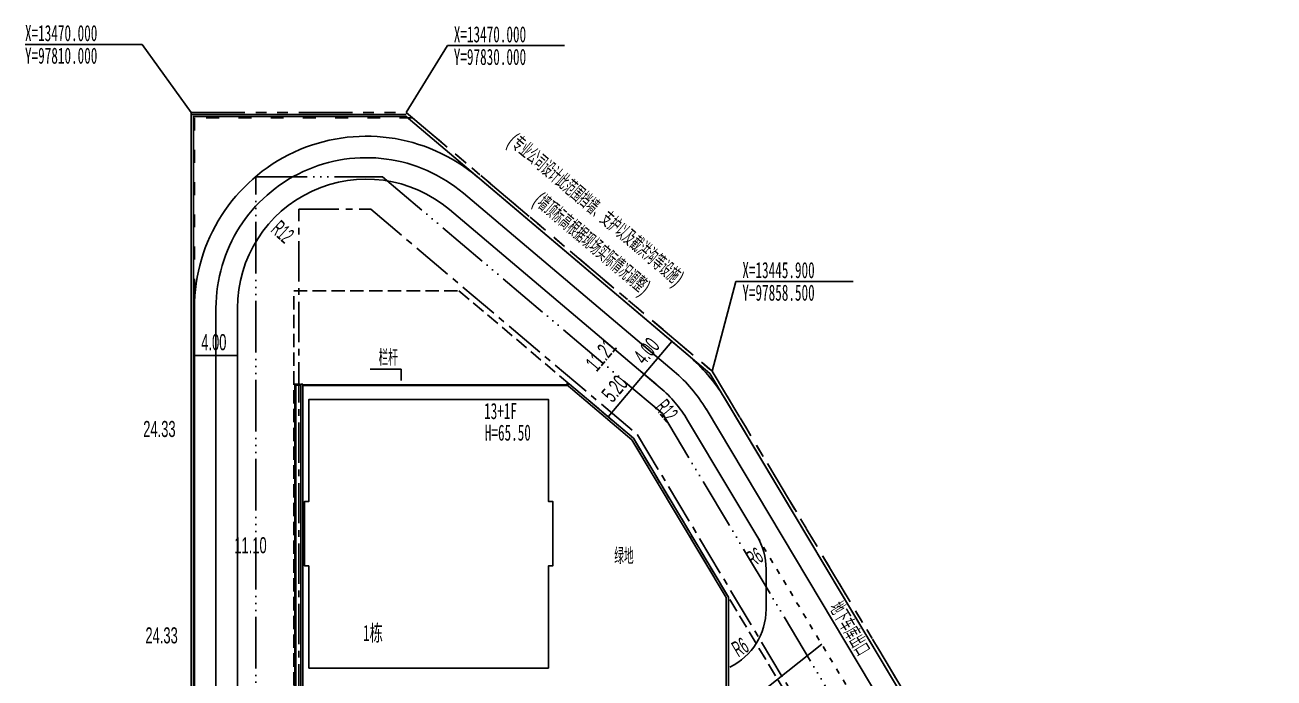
# Model space of a CAD drawing. Header units: millimetres. Extents: x 10 to 562, y -646 to -31.
# Drawn here: x 134 to 366.6, y -152.3 to -30.7 of the extents above; entities that cross this region are included whole.
import ezdxf
from ezdxf.enums import TextEntityAlignment as Align

# ---------------------------------------------------------------- set-up
doc = ezdxf.new("R2010")
doc.units = ezdxf.units.MM
doc.header["$LTSCALE"] = 1000
for name, pattern in [('A00-ZH-CSTM-地下室轮廓线20180809_设计区$0$DASH', [0.35, 0.25, -0.1]), ('A01-Z-ZH-PLAN-道路系统_设计区$0$ACAD_ISO03W100', [30, 12, -18]), ('A01-Z-ZH-PLAN-道路系统_设计区$0$ACAD_ISO10W100', [18.5, 12, -3, 0.5, -3]), ('A01-Z-ZH-PLAN-道路系统_设计区$0$X20', [12, 5, -7]), ('A01-ZH-PLAN-用地红线+建筑退线_设计区$0$ACAD_ISO06W100', [36, 24, -3, 0, -3, 0, -3, 0, -3]), ('A01-ZH-PLAN-用地红线+建筑退线_设计区$0$CENTER', [50.8, 31.75, -6.35, 6.35, -6.35]), ('A01-ZH-PLAN-用地红线+建筑退线_设计区$0$CENTER2', [1.125, 0.75, -0.125, 0.125, -0.125]), ('A01-ZH-PLAN-用地红线+建筑退线_设计区$0$DIVIDE', [31.75, 12.7, -6.35, 0, -6.35, 0, -6.35]), ('A01-ZH-PLAN-用地红线+建筑退线_设计区$0$PHANTOM2', [1.25, 0.625, -0.125, 0.125, -0.125, 0.125, -0.125])]:
    doc.linetypes.add(name, pattern=pattern)
for name, color, linetype in [('A00-ZH-CSTM-地下室轮廓线20180809_设计区$0$Z_0_UDBD(地下构筑物)', 6, 'Continuous'), ('A01-Z-ZH-PLAN-道路系统_设计区$0$A02-D-MAIN-1F(2)_设计区$0$A_STAR_LIFT(电梯扶梯)', 1, 'Continuous'), ('A01-Z-ZH-PLAN-道路系统_设计区$0$A02-D-MAIN-1F(2)_设计区$0$A_WALL_BRIK(砌块墙)', 4, 'Continuous'), ('A01-Z-ZH-PLAN-道路系统_设计区$0$A02-D-MAIN-1F(2)_设计区$0$花池', 11, 'Continuous'), ('A01-Z-ZH-PLAN-道路系统_设计区$0$Z_0_FLOR(层数)', 1, 'Continuous'), ('A01-Z-ZH-PLAN-道路系统_设计区$0$Z_0_NUMB(楼号)', 62, 'Continuous'), ('A01-Z-ZH-PLAN-道路系统_设计区$0$Z_0_RARC(转弯半径)', 52, 'Continuous'), ('A01-Z-ZH-PLAN-道路系统_设计区$0$Z_0_RDAX(道路中线)', 211, 'A01-Z-ZH-PLAN-道路系统_设计区$0$ACAD_ISO10W100'), ('A01-Z-ZH-PLAN-道路系统_设计区$0$Z_0_ROAD(车行道)', 30, 'Continuous'), ('A01-Z-ZH-PLAN-道路系统_设计区$0$Z_0_RWAL(挡土墙)', 52, 'Continuous'), ('A01-Z-ZH-PLAN-道路系统_设计区$0$Z_0_TEXT(文字)', 7, 'Continuous'), ('A01-Z-ZH-PLAN-道路系统_设计区$0$Z_ROAD_DIMS(道路尺寸)', 1, 'Continuous'), ('A01-ZH-PLAN-用地红线+建筑退线_设计区$0$Z_0_LTBD(建筑红线)', 2, 'A01-ZH-PLAN-用地红线+建筑退线_设计区$0$CENTER'), ('A01-ZH-PLAN-用地红线+建筑退线_设计区$0$Z_0_LTCO(红线坐标)', 3, 'Continuous'), ('A01-ZH-PLAN-用地红线+建筑退线_设计区$0$Z_0_LTMT(用地红线)', 1, 'A01-ZH-PLAN-用地红线+建筑退线_设计区$0$DIVIDE'), ('Z_0_DESG(设计建筑)', 3, 'Continuous'), ('Z_ROOF_DIST(建筑间距)', 1, 'Continuous')]:
    doc.layers.add(name, color=color, linetype=linetype)
doc.styles.add('A01-Z-ZH-PLAN-道路系统_设计区$0$HY', font='_hysz.shx', dxfattribs={"width": 0.6, "bigfont": '_hyfs.shx'})
doc.styles.add('A01-Z-ZH-PLAN-道路系统_设计区$0$zz', font='_HYsz.shx', dxfattribs={"width": 0.5, "bigfont": '_HYFS.shx'})
doc.styles.add('A01-ZH-PLAN-用地红线+建筑退线_设计区$0$黑体', font='simhei.ttf', dxfattribs={"width": 0.6})
doc.styles.add('HY', font='_hysz.shx', dxfattribs={"width": 0.6, "bigfont": '_hyfs.shx'})
doc.styles.add('MtXpl_', font='simhei.ttf')

msp = doc.modelspace()

# ---------------------------------------------------------------- linework, layer by layer
at = {"layer": 'A00-ZH-CSTM-地下室轮廓线20180809_设计区$0$Z_0_UDBD(地下构筑物)', "linetype": 'A00-ZH-CSTM-地下室轮廓线20180809_设计区$0$DASH', "ltscale": 0.01}
for p, q in [((184.08, -227.16), (184.08, -80.16)), ((184.08, -80.16), (214.82, -80.16)), ((214.82, -80.16), (247.3, -107.63)), ((247.3, -107.63), (494.9, -521.46))]:
    msp.add_line(p, q, dxfattribs=at)
at = {"layer": 'A01-Z-ZH-PLAN-道路系统_设计区$0$A02-D-MAIN-1F(2)_设计区$0$A_STAR_LIFT(电梯扶梯)', "ltscale": 0.002}
for p, q in [((234.95, -97.71), (185.78, -97.71)), ((235.07, -97.81), (185.78, -97.81))]:
    msp.add_line(p, q, dxfattribs=at)
at = {"layer": 'A01-Z-ZH-PLAN-道路系统_设计区$0$A02-D-MAIN-1F(2)_设计区$0$A_WALL_BRIK(砌块墙)', "ltscale": 0.002}
for p, q in [((185.38, -97.56), (185.38, -159.46)), ((185.78, -97.56), (185.38, -97.56)), ((185.78, -97.56), (185.78, -159.46)), ((234.78, -97.56), (246.99, -107.89)), ((234.78, -97.56), (235.4, -97.56)), ((235.4, -97.56), (247.3, -107.63)), ((246.99, -107.89), (264.58, -137.3)), ((247.3, -107.63), (264.98, -137.18)), ((264.98, -137.18), (264.98, -179.56)), ((264.58, -137.3), (264.58, -179.96))]:
    msp.add_line(p, q, dxfattribs=at)
at = {"layer": 'A01-Z-ZH-PLAN-道路系统_设计区$0$A02-D-MAIN-1F(2)_设计区$0$花池', "ltscale": 0.002}
for p, q in [((185.28, -97.56), (184.28, -97.56)), ((184.28, -97.56), (184.28, -158.36)), ((185.28, -97.76), (184.48, -97.76)), ((184.48, -97.76), (184.48, -158.28))]:
    msp.add_line(p, q, dxfattribs=at)
at = {"layer": 'A01-Z-ZH-PLAN-道路系统_设计区$0$Z_0_RDAX(道路中线)', "color": 6, "ltscale": 0.1}
for p, q in [((215.66, -62.02), (254.87, -95.18)), ((169.58, -358.46), (169.58, -83.4)), ((260.82, -102.18), (503.99, -508.61)), ((271.82, -154.34), (282.36, -145.97))]:
    msp.add_line(p, q, dxfattribs=at)
for centre, start, end in [((197.58, -83.4), 49.7817, 180), ((236.79, -116.56), 30.8928, 49.7817)]:
    msp.add_arc(centre, 28, start, end, dxfattribs=at)
at = {"layer": 'A01-Z-ZH-PLAN-道路系统_设计区$0$Z_0_ROAD(车行道)', "ltscale": 0.002}
for p, q in [((218.25, -58.97), (257.45, -92.12)), ((213.08, -65.07), (252.29, -98.23)), ((165.58, -344.71), (165.58, -83.4)), ((173.58, -83.4), (173.58, -339.16)), ((264.25, -100.13), (507.42, -506.55)), ((257.39, -104.23), (265.28, -117.43)), ((270.3, -125.82), (265.28, -117.43)), ((272, -139.46), (272, -131.98))]:
    msp.add_line(p, q, dxfattribs=at)
at = {"layer": 'A01-Z-ZH-PLAN-道路系统_设计区$0$Z_0_ROAD(车行道)', "linetype": 'A01-Z-ZH-PLAN-道路系统_设计区$0$X20', "ltscale": 0.0002}
msp.add_line((270.3, -125.82), (293.01, -163.77), dxfattribs=at)
at = {"layer": 'A01-Z-ZH-PLAN-道路系统_设计区$0$Z_0_ROAD(车行道)', "ltscale": 0.002}
for centre, radius, start, end in [((197.58, -83.4), 32, 49.7817, 180), ((197.58, -83.4), 24, 49.7817, 180), ((236.79, -116.56), 32, 30.8928, 49.7817), ((236.79, -116.56), 24, 30.8928, 49.7817), ((260, -131.98), 12, 360, 30.8928), ((260, -139.46), 12, 296.1013, 0)]:
    msp.add_arc(centre, radius, start, end, dxfattribs=at)
at = {"layer": 'A01-Z-ZH-PLAN-道路系统_设计区$0$Z_0_RWAL(挡土墙)', "ltscale": 0.002}
for p, q in [((204.98, -47.36), (164.98, -47.36)), ((164.98, -47.36), (164.98, -298.46)), ((165.38, -48.31), (165.38, -47.62)), ((205, -47.76), (165.38, -47.76)), ((165.38, -47.76), (165.38, -298.46)), ((261.52, -95.56), (205, -47.76)), ((366.46, -270.95), (261.52, -95.56))]:
    msp.add_line(p, q, dxfattribs=at)
at = {"layer": 'A01-Z-ZH-PLAN-道路系统_设计区$0$Z_0_RWAL(挡土墙)', "linetype": 'A01-Z-ZH-PLAN-道路系统_设计区$0$ACAD_ISO03W100', "ltscale": 0.0002}
for p, q in [((206.17, -47.96), (165.58, -47.96)), ((165.58, -47.96), (165.58, -298.46)), ((261.98, -95.16), (206.17, -47.96)), ((366.97, -270.64), (261.98, -95.16))]:
    msp.add_line(p, q, dxfattribs=at)
at = {"layer": 'A01-Z-ZH-PLAN-道路系统_设计区$0$Z_0_TEXT(文字)', "ltscale": 0.002}
for p, q in [((198.31, -94.77), (204.07, -94.77)), ((204.07, -94.77), (204.07, -96.86))]:
    msp.add_line(p, q, dxfattribs=at)
at = {"layer": 'A01-Z-ZH-PLAN-道路系统_设计区$0$Z_ROAD_DIMS(道路尺寸)', "ltscale": 0.002}
for p, q in [((165.58, -90.04), (165.58, -93.24)), ((173.58, -90.04), (173.58, -93.24)), ((249.32, -95.72), (254.48, -89.61)), ((256.69, -91.48), (253.72, -88.96)), ((173.58, -92.24), (165.58, -92.24)), ((251.53, -97.58), (248.55, -95.07)), ((249.32, -95.72), (242.6, -103.66))]:
    msp.add_line(p, q, dxfattribs=at)
at = {"layer": 'A01-ZH-PLAN-用地红线+建筑退线_设计区$0$Z_0_LTBD(建筑红线)', "linetype": 'A01-ZH-PLAN-用地红线+建筑退线_设计区$0$ACAD_ISO06W100', "ltscale": 0.0004}
for p, q in [((176.98, -370.96), (176.98, -58.96)), ((176.98, -58.96), (200.59, -58.96)), ((200.59, -58.96), (252.71, -103.04)), ((252.71, -103.04), (508.19, -530.04))]:
    msp.add_line(p, q, dxfattribs=at)
at = {"layer": 'A01-ZH-PLAN-用地红线+建筑退线_设计区$0$Z_0_LTBD(建筑红线)', "linetype": 'A01-ZH-PLAN-用地红线+建筑退线_设计区$0$CENTER2', "ltscale": 0.01}
for p, q in [((184.98, -370.96), (184.98, -64.96)), ((184.98, -64.96), (198.39, -64.96)), ((198.39, -64.96), (248.07, -106.98)), ((248.07, -106.98), (495.26, -520.12))]:
    msp.add_line(p, q, dxfattribs=at)
at = {"layer": 'A01-ZH-PLAN-用地红线+建筑退线_设计区$0$Z_0_LTCO(红线坐标)', "ltscale": 0.002}
for p, q in [((155.87, -34.3), (134.03, -34.3)), ((164.98, -46.96), (155.87, -34.3)), ((204.98, -46.96), (212.66, -34.53)), ((212.66, -34.53), (234.5, -34.53)), ((261.98, -95.16), (266.38, -78.42)), ((266.38, -78.42), (288.22, -78.42))]:
    msp.add_line(p, q, dxfattribs=at)
at = {"layer": 'A01-ZH-PLAN-用地红线+建筑退线_设计区$0$Z_0_LTMT(用地红线)', "linetype": 'A01-ZH-PLAN-用地红线+建筑退线_设计区$0$PHANTOM2', "ltscale": 0.016}
for p, q in [((164.98, -370.96), (164.98, -46.96)), ((164.98, -46.96), (204.98, -46.96)), ((204.98, -46.96), (261.98, -95.16)), ((261.98, -95.16), (523.6, -532.42))]:
    msp.add_line(p, q, dxfattribs=at)
at = {"layer": 'Z_0_DESG(设计建筑)', "ltscale": 0.002}
msp.add_lwpolyline([(186.88, -131.4), (186.08, -131.4), (186.08, -119.4), (186.88, -119.4), (186.88, -100.4), (231.48, -100.4), (231.48, -119.4), (232.28, -119.4), (232.28, -131.4), (231.48, -131.4), (231.48, -150.4), (186.88, -150.4)], close=True, dxfattribs=at)

# ---------------------------------------------------------------- texts
at = {"layer": 'A01-Z-ZH-PLAN-道路系统_设计区$0$Z_0_FLOR(层数)', "style": 'MtXpl_', "width": 0.6}
for s, p in [('13+1F', (219.51, -104.06)), ('H=65.50', (219.64, -108.08))]:
    msp.add_text(s, height=3, rotation=0.1077, dxfattribs=at).set_placement(p)
at = {"layer": 'A01-Z-ZH-PLAN-道路系统_设计区$0$Z_0_NUMB(楼号)', "style": 'MtXpl_', "width": 0.6}
msp.add_text('1栋', height=3, dxfattribs=at).set_placement((196.97, -145.37))
at = {"layer": 'A01-Z-ZH-PLAN-道路系统_设计区$0$Z_0_RARC(转弯半径)', "style": 'A01-Z-ZH-PLAN-道路系统_设计区$0$zz', "width": 0.5}
for rotation, p in [(317.7324, (179.63, -69.06)), (309.9386, (251.15, -102))]:
    msp.add_text('R12', height=3, rotation=rotation, dxfattribs=at).set_placement(p)
at = {"layer": 'A01-Z-ZH-PLAN-道路系统_设计区$0$Z_0_RARC(转弯半径)', "ltscale": 0.002, "style": 'A01-Z-ZH-PLAN-道路系统_设计区$0$zz', "width": 0.5}
for p in [(269.52, -131.68), (266.84, -148.46)]:
    msp.add_text('R6', height=3, rotation=30.8928, dxfattribs=at).set_placement(p)
at = {"layer": 'A01-Z-ZH-PLAN-道路系统_设计区$0$Z_0_RWAL(挡土墙)', "ltscale": 0.002, "style": 'A01-Z-ZH-PLAN-道路系统_设计区$0$HY', "width": 0.6}
for s, p in [('(专业公司设计此范围挡墙、支护以及截洪沟等设施)', (239.38, -66.16, -470.53)), ('(墙顶标高根据现场实际情况调整)', (238.63, -72.53, -129.8))]:
    msp.add_text(s, height=3, rotation=319.7817, dxfattribs=at).set_placement(p, align=Align.CENTER)
at = {"layer": 'A01-Z-ZH-PLAN-道路系统_设计区$0$Z_0_TEXT(文字)', "ltscale": 0.002, "style": 'A01-Z-ZH-PLAN-道路系统_设计区$0$HY', "width": 0.6}
for s, rotation, p in [('栏杆', 360, (201.66, -94.14)), ('绿地', 360, (245.54, -131.06)), ('地下车库出口', 300.8928, (286.25, -143.85, 122.35))]:
    msp.add_text(s, height=3, rotation=rotation, dxfattribs=at).set_placement(p, align=Align.CENTER)
at = {"layer": 'A01-Z-ZH-PLAN-道路系统_设计区$0$Z_ROAD_DIMS(道路尺寸)', "style": 'A01-Z-ZH-PLAN-道路系统_设计区$0$HY', "width": 0.6}
for s, rotation, p in [('4.00', 360, (166.84, -91.24)), ('4.00', 49.7817, (249.37, -94.11)), ('5.20', 49.7817, (243.43, -101.14))]:
    msp.add_text(s, height=3, rotation=rotation, dxfattribs=at).set_placement(p)
at = {"layer": 'A01-ZH-PLAN-用地红线+建筑退线_设计区$0$Z_0_LTCO(红线坐标)', "ltscale": 0.002, "style": 'A01-ZH-PLAN-用地红线+建筑退线_设计区$0$黑体', "width": 0.6}
for s, p in [('X=13470.000', (134.03, -33.7)), ('X=13470.000', (213.86, -33.93)), ('Y=97810.000', (134.03, -37.9)), ('Y=97830.000', (213.86, -38.13)), ('X=13445.900', (267.58, -77.82)), ('Y=97858.500', (267.58, -82.02))]:
    msp.add_text(s, height=3, dxfattribs=at).set_placement(p)
at = {"layer": 'Z_ROOF_DIST(建筑间距)', "ltscale": 0.002, "style": 'HY', "width": 0.6}
for s, rotation, p in [('11.21', 49.7817, (240.46, -95.4)), ('24.33', 0.1229, (156.45, -145.83))]:
    msp.add_text(s, height=3, rotation=rotation, dxfattribs=at).set_placement(p)
for s, p in [('24.33', (156.04, -107.4)), ('11.10', (173, -129.04))]:
    msp.add_text(s, height=3, dxfattribs=at).set_placement(p)

doc.saveas('drawing.dxf')
